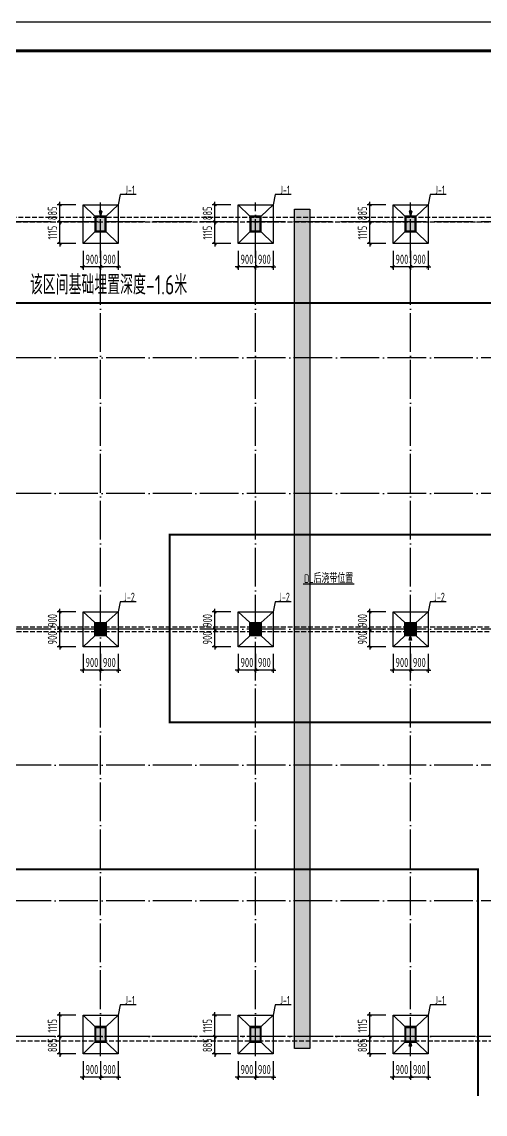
# Model space of a CAD drawing. Extents: x 293620 to 503924, y -252071 to 755100.
# Drawn here: x 406729 to 430646, y 594101 to 650409 of the extents above; entities that cross this region are included whole.
import ezdxf
from ezdxf.enums import TextEntityAlignment as Align

# ---------------------------------------------------------------- set-up
doc = ezdxf.new("R2010")
doc.units = 0
doc.header["$LTSCALE"] = 1000
doc.header["$MEASUREMENT"] = 0
for name, pattern in [('94', [0]), ('DASH', [0.35, 0.25, -0.1]), ('DOTE', [2.42, 2, -0.2, 0.02, -0.2])]:
    doc.linetypes.add(name, pattern=pattern)
doc.layers.get('Defpoints').update_dxf_attribs({"color": 250})
for name, color, linetype in [('1', 7, 'Continuous'), ('3', 3, 'Continuous'), ('3T_WOOD', 21, 'Continuous'), ('AXIS', 171, 'Continuous'), ('COLU', 253, 'Continuous'), ('COLU_DIM', 3, 'Continuous'), ('COLU_HATCH', 251, 'Continuous'), ('dim', 7, 'Continuous'), ('DOTE', 14, 'DOTE'), ('LATRINE', 6, 'Continuous'), ('PUB_TITLE', 171, 'Continuous'), ('S_SURFACE', 6, 'Continuous'), ('TK', 4, 'Continuous'), ('搅拌桩', 136, 'Continuous')]:
    doc.layers.add(name, color=color, linetype=linetype)
doc.styles.add('TSSD_Dimension', font='Tssdeng.shx', dxfattribs={"width": 0.7, "bigfont": 'hztxt.shx'})
doc.styles.add('TSSD_REIN', font='tssdeng.shx', dxfattribs={"width": 0.7, "bigfont": 'tssdchn.shx'})
doc.dimstyles.new('TSSD_150_150', dxfattribs={"dimtxt": 475, "dimasz": 150, "dimexe": 150, "dimexo": 375, "dimgap": 150, "dimtad": 1, "dimdec": 0, "dimzin": 0, "dimdsep": 46, "dimtxsty": 'TSSD_Dimension', "dimblk": 'ARCHTICK', "dimcen": 0, "dimdle": 150, "dimclrt": 7, "dimadec": 0, "dimazin": 0, "dimtfac": 1, "dimtdec": 0, "dimtix": 1, "dimtmove": 2, "dimatfit": 3, "dimfxl": 0, "dimtolj": 1, "dimtzin": 0, "dimarcsym": 0})

# ---------------------------------------------------------------- blocks, each defined once
blk = doc.blocks.new('GeYuanFrame_87303878', base_point=(20.09, 4.53))
at = {"layer": 'TK'}
blk.add_lwpolyline([(20.09, 4.53), (20.09, 598.53), (861.09, 598.53), (861.09, 4.53)], close=True, dxfattribs=at)
at = {"layer": 'TK', "const_width": 1}
blk.add_lwpolyline([(45.09, 588.53), (851.09, 588.53), (851.09, 14.53), (45.09, 14.53)], close=True, dxfattribs=at)
blk = doc.blocks.new('_ArchTick')
at = {"color": 0, "linetype": 'ByBlock', "const_width": 0.4}
blk.add_lwpolyline([(-0.5, -0.5), (0.5, 0.5)], dxfattribs=at)
blk = doc.blocks.new('*D299')
at = {"layer": 'COLU_DIM', "color": 0, "lineweight": -2}
for p, q in [((410796, 638607), (410796, 637632)), ((411696, 638607), (411696, 637632)), ((410796, 637782), (410646, 637782)), ((411696, 637782), (410796, 637782)), ((411696, 637782), (411846, 637782))]:
    blk.add_line(p, q, dxfattribs=at)
at = {"layer": 'Defpoints', "color": 0}
for p in [(410796, 638982), (411696, 638982), (410796, 637782)]:
    blk.add_point(p, dxfattribs=at)
at = {"layer": 'COLU_DIM', "color": 0, "lineweight": -2, "xscale": 150, "yscale": 150, "zscale": 150}
blk.add_blockref('_ArchTick', (410796, 637782), dxfattribs=at)
at = {"layer": 'COLU_DIM', "color": 0, "lineweight": -2, "xscale": 150, "yscale": 150, "zscale": 150, "rotation": 180}
blk.add_blockref('_ArchTick', (411696, 637782), dxfattribs=at)
at = {"layer": 'COLU_DIM', "color": 7, "insert": (411246, 638170), "char_height": 475, "attachment_point": 5, "style": 'TSSD_Dimension'}
blk.add_mtext('\\A1;900', dxfattribs=at)
blk = doc.blocks.new('*D300')
at = {"layer": 'COLU_DIM', "color": 0, "lineweight": -2}
for p, q in [((409896, 638607), (409896, 637632)), ((410796, 638607), (410796, 637632)), ((409896, 637782), (409746, 637782)), ((410796, 637782), (409896, 637782)), ((410796, 637782), (410946, 637782))]:
    blk.add_line(p, q, dxfattribs=at)
at = {"layer": 'Defpoints', "color": 0}
for p in [(409896, 638982), (410796, 638982), (409896, 637782)]:
    blk.add_point(p, dxfattribs=at)
at = {"layer": 'COLU_DIM', "color": 0, "lineweight": -2, "xscale": 150, "yscale": 150, "zscale": 150}
blk.add_blockref('_ArchTick', (409896, 637782), dxfattribs=at)
at = {"layer": 'COLU_DIM', "color": 0, "lineweight": -2, "xscale": 150, "yscale": 150, "zscale": 150, "rotation": 180}
blk.add_blockref('_ArchTick', (410796, 637782), dxfattribs=at)
at = {"layer": 'COLU_DIM', "color": 7, "insert": (410346, 638170), "char_height": 475, "attachment_point": 5, "style": 'TSSD_Dimension'}
blk.add_mtext('\\A1;900', dxfattribs=at)
blk = doc.blocks.new('*D301')
at = {"layer": 'COLU_DIM', "color": 0, "lineweight": -2}
for p, q in [((408696, 640097), (408696, 640247)), ((409521, 640097), (408546, 640097)), ((408696, 638982), (408696, 640097)), ((409521, 638982), (408546, 638982)), ((408696, 638982), (408696, 638832))]:
    blk.add_line(p, q, dxfattribs=at)
at = {"layer": 'Defpoints', "color": 0}
for p in [(408696, 640097), (409896, 640097), (409896, 638982)]:
    blk.add_point(p, dxfattribs=at)
at = {"layer": 'COLU_DIM', "color": 0, "lineweight": -2, "xscale": 150, "yscale": 150, "zscale": 150}
for p, rotation in [((408696, 640097), 270), ((408696, 638982), 90)]:
    blk.add_blockref('_ArchTick', p, dxfattribs=dict(at, rotation=rotation))
at = {"layer": 'COLU_DIM', "color": 7, "insert": (408309, 639540), "char_height": 475, "attachment_point": 5, "rotation": 90, "style": 'TSSD_Dimension'}
blk.add_mtext('\\A1;1115', dxfattribs=at)
blk = doc.blocks.new('*D302')
at = {"layer": 'COLU_DIM', "color": 0, "lineweight": -2}
for p, q in [((409521, 640982), (408546, 640982)), ((408696, 640982), (408696, 641132)), ((408696, 640097), (408696, 640982)), ((409521, 640097), (408546, 640097)), ((408696, 640097), (408696, 639947))]:
    blk.add_line(p, q, dxfattribs=at)
at = {"layer": 'Defpoints', "color": 0}
for p in [(408696, 640982), (409896, 640982), (409896, 640097)]:
    blk.add_point(p, dxfattribs=at)
at = {"layer": 'COLU_DIM', "color": 0, "lineweight": -2, "xscale": 150, "yscale": 150, "zscale": 150}
for p, rotation in [((408696, 640982), 270), ((408696, 640097), 90)]:
    blk.add_blockref('_ArchTick', p, dxfattribs=dict(at, rotation=rotation))
at = {"layer": 'COLU_DIM', "color": 7, "insert": (408309, 640540), "char_height": 475, "attachment_point": 5, "rotation": 90, "style": 'TSSD_Dimension'}
blk.add_mtext('\\A1;885', dxfattribs=at)
blk = doc.blocks.new('*D303')
at = {"layer": 'COLU_DIM', "color": 0, "lineweight": -2}
for p, q in [((410796, 596837), (410796, 595862)), ((411696, 596837), (411696, 595862)), ((410796, 596012), (410646, 596012)), ((411696, 596012), (410796, 596012)), ((411696, 596012), (411846, 596012))]:
    blk.add_line(p, q, dxfattribs=at)
at = {"layer": 'Defpoints', "color": 0}
for p in [(410796, 597212), (411696, 597212), (410796, 596012)]:
    blk.add_point(p, dxfattribs=at)
at = {"layer": 'COLU_DIM', "color": 0, "lineweight": -2, "xscale": 150, "yscale": 150, "zscale": 150}
blk.add_blockref('_ArchTick', (410796, 596012), dxfattribs=at)
at = {"layer": 'COLU_DIM', "color": 0, "lineweight": -2, "xscale": 150, "yscale": 150, "zscale": 150, "rotation": 180}
blk.add_blockref('_ArchTick', (411696, 596012), dxfattribs=at)
at = {"layer": 'COLU_DIM', "color": 7, "insert": (411246, 596400), "char_height": 475, "attachment_point": 5, "style": 'TSSD_Dimension'}
blk.add_mtext('\\A1;900', dxfattribs=at)
blk = doc.blocks.new('*D304')
at = {"layer": 'COLU_DIM', "color": 0, "lineweight": -2}
for p, q in [((409896, 596837), (409896, 595862)), ((410796, 596837), (410796, 595862)), ((409896, 596012), (409746, 596012)), ((410796, 596012), (409896, 596012)), ((410796, 596012), (410946, 596012))]:
    blk.add_line(p, q, dxfattribs=at)
at = {"layer": 'Defpoints', "color": 0}
for p in [(409896, 597212), (410796, 597212), (409896, 596012)]:
    blk.add_point(p, dxfattribs=at)
at = {"layer": 'COLU_DIM', "color": 0, "lineweight": -2, "xscale": 150, "yscale": 150, "zscale": 150}
blk.add_blockref('_ArchTick', (409896, 596012), dxfattribs=at)
at = {"layer": 'COLU_DIM', "color": 0, "lineweight": -2, "xscale": 150, "yscale": 150, "zscale": 150, "rotation": 180}
blk.add_blockref('_ArchTick', (410796, 596012), dxfattribs=at)
at = {"layer": 'COLU_DIM', "color": 7, "insert": (410346, 596400), "char_height": 475, "attachment_point": 5, "style": 'TSSD_Dimension'}
blk.add_mtext('\\A1;900', dxfattribs=at)
blk = doc.blocks.new('*D305')
at = {"layer": 'COLU_DIM', "color": 0, "lineweight": -2}
for p, q in [((409521, 598097), (408546, 598097)), ((408696, 598097), (408696, 598247)), ((408696, 597212), (408696, 598097)), ((409521, 597212), (408546, 597212)), ((408696, 597212), (408696, 597062))]:
    blk.add_line(p, q, dxfattribs=at)
at = {"layer": 'Defpoints', "color": 0}
for p in [(408696, 598097), (409896, 598097), (409896, 597212)]:
    blk.add_point(p, dxfattribs=at)
at = {"layer": 'COLU_DIM', "color": 0, "lineweight": -2, "xscale": 150, "yscale": 150, "zscale": 150}
for p, rotation in [((408696, 598097), 270), ((408696, 597212), 90)]:
    blk.add_blockref('_ArchTick', p, dxfattribs=dict(at, rotation=rotation))
at = {"layer": 'COLU_DIM', "color": 7, "insert": (408309, 597655), "char_height": 475, "attachment_point": 5, "rotation": 90, "style": 'TSSD_Dimension'}
blk.add_mtext('\\A1;885', dxfattribs=at)
blk = doc.blocks.new('*D306')
at = {"layer": 'COLU_DIM', "color": 0, "lineweight": -2}
for p, q in [((409521, 599212), (408546, 599212)), ((408696, 599212), (408696, 599362)), ((408696, 598097), (408696, 599212)), ((409521, 598097), (408546, 598097)), ((408696, 598097), (408696, 597947))]:
    blk.add_line(p, q, dxfattribs=at)
at = {"layer": 'Defpoints', "color": 0}
for p in [(408696, 599212), (409896, 599212), (409896, 598097)]:
    blk.add_point(p, dxfattribs=at)
at = {"layer": 'COLU_DIM', "color": 0, "lineweight": -2, "xscale": 150, "yscale": 150, "zscale": 150}
for p, rotation in [((408696, 599212), 270), ((408696, 598097), 90)]:
    blk.add_blockref('_ArchTick', p, dxfattribs=dict(at, rotation=rotation))
at = {"layer": 'COLU_DIM', "color": 7, "insert": (408309, 598655), "char_height": 475, "attachment_point": 5, "rotation": 90, "style": 'TSSD_Dimension'}
blk.add_mtext('\\A1;1115', dxfattribs=at)
blk = doc.blocks.new('*D307')
at = {"layer": 'COLU_DIM', "color": 0, "lineweight": -2}
for p, q in [((418796, 638607), (418796, 637632)), ((419696, 638607), (419696, 637632)), ((418796, 637782), (418646, 637782)), ((419696, 637782), (418796, 637782)), ((419696, 637782), (419846, 637782))]:
    blk.add_line(p, q, dxfattribs=at)
at = {"layer": 'Defpoints', "color": 0}
for p in [(418796, 638982), (419696, 638982), (418796, 637782)]:
    blk.add_point(p, dxfattribs=at)
at = {"layer": 'COLU_DIM', "color": 0, "lineweight": -2, "xscale": 150, "yscale": 150, "zscale": 150}
blk.add_blockref('_ArchTick', (418796, 637782), dxfattribs=at)
at = {"layer": 'COLU_DIM', "color": 0, "lineweight": -2, "xscale": 150, "yscale": 150, "zscale": 150, "rotation": 180}
blk.add_blockref('_ArchTick', (419696, 637782), dxfattribs=at)
at = {"layer": 'COLU_DIM', "color": 7, "insert": (419246, 638170), "char_height": 475, "attachment_point": 5, "style": 'TSSD_Dimension'}
blk.add_mtext('\\A1;900', dxfattribs=at)
blk = doc.blocks.new('*D308')
at = {"layer": 'COLU_DIM', "color": 0, "lineweight": -2}
for p, q in [((417896, 638607), (417896, 637632)), ((418796, 638607), (418796, 637632)), ((417896, 637782), (417746, 637782)), ((418796, 637782), (417896, 637782)), ((418796, 637782), (418946, 637782))]:
    blk.add_line(p, q, dxfattribs=at)
at = {"layer": 'Defpoints', "color": 0}
for p in [(417896, 638982), (418796, 638982), (417896, 637782)]:
    blk.add_point(p, dxfattribs=at)
at = {"layer": 'COLU_DIM', "color": 0, "lineweight": -2, "xscale": 150, "yscale": 150, "zscale": 150}
blk.add_blockref('_ArchTick', (417896, 637782), dxfattribs=at)
at = {"layer": 'COLU_DIM', "color": 0, "lineweight": -2, "xscale": 150, "yscale": 150, "zscale": 150, "rotation": 180}
blk.add_blockref('_ArchTick', (418796, 637782), dxfattribs=at)
at = {"layer": 'COLU_DIM', "color": 7, "insert": (418346, 638170), "char_height": 475, "attachment_point": 5, "style": 'TSSD_Dimension'}
blk.add_mtext('\\A1;900', dxfattribs=at)
blk = doc.blocks.new('*D309')
at = {"layer": 'COLU_DIM', "color": 0, "lineweight": -2}
for p, q in [((416696, 640097), (416696, 640247)), ((417521, 640097), (416546, 640097)), ((416696, 638982), (416696, 640097)), ((417521, 638982), (416546, 638982)), ((416696, 638982), (416696, 638832))]:
    blk.add_line(p, q, dxfattribs=at)
at = {"layer": 'Defpoints', "color": 0}
for p in [(416696, 640097), (417896, 640097), (417896, 638982)]:
    blk.add_point(p, dxfattribs=at)
at = {"layer": 'COLU_DIM', "color": 0, "lineweight": -2, "xscale": 150, "yscale": 150, "zscale": 150}
for p, rotation in [((416696, 640097), 270), ((416696, 638982), 90)]:
    blk.add_blockref('_ArchTick', p, dxfattribs=dict(at, rotation=rotation))
at = {"layer": 'COLU_DIM', "color": 7, "insert": (416309, 639540), "char_height": 475, "attachment_point": 5, "rotation": 90, "style": 'TSSD_Dimension'}
blk.add_mtext('\\A1;1115', dxfattribs=at)
blk = doc.blocks.new('*D310')
at = {"layer": 'COLU_DIM', "color": 0, "lineweight": -2}
for p, q in [((417521, 640982), (416546, 640982)), ((416696, 640982), (416696, 641132)), ((416696, 640097), (416696, 640982)), ((417521, 640097), (416546, 640097)), ((416696, 640097), (416696, 639947))]:
    blk.add_line(p, q, dxfattribs=at)
at = {"layer": 'Defpoints', "color": 0}
for p in [(416696, 640982), (417896, 640982), (417896, 640097)]:
    blk.add_point(p, dxfattribs=at)
at = {"layer": 'COLU_DIM', "color": 0, "lineweight": -2, "xscale": 150, "yscale": 150, "zscale": 150}
for p, rotation in [((416696, 640982), 270), ((416696, 640097), 90)]:
    blk.add_blockref('_ArchTick', p, dxfattribs=dict(at, rotation=rotation))
at = {"layer": 'COLU_DIM', "color": 7, "insert": (416309, 640540), "char_height": 475, "attachment_point": 5, "rotation": 90, "style": 'TSSD_Dimension'}
blk.add_mtext('\\A1;885', dxfattribs=at)
blk = doc.blocks.new('*D311')
at = {"layer": 'COLU_DIM', "color": 0, "lineweight": -2}
for p, q in [((418796, 596837), (418796, 595862)), ((419696, 596837), (419696, 595862)), ((418796, 596012), (418646, 596012)), ((419696, 596012), (418796, 596012)), ((419696, 596012), (419846, 596012))]:
    blk.add_line(p, q, dxfattribs=at)
at = {"layer": 'Defpoints', "color": 0}
for p in [(418796, 597212), (419696, 597212), (418796, 596012)]:
    blk.add_point(p, dxfattribs=at)
at = {"layer": 'COLU_DIM', "color": 0, "lineweight": -2, "xscale": 150, "yscale": 150, "zscale": 150}
blk.add_blockref('_ArchTick', (418796, 596012), dxfattribs=at)
at = {"layer": 'COLU_DIM', "color": 0, "lineweight": -2, "xscale": 150, "yscale": 150, "zscale": 150, "rotation": 180}
blk.add_blockref('_ArchTick', (419696, 596012), dxfattribs=at)
at = {"layer": 'COLU_DIM', "color": 7, "insert": (419246, 596400), "char_height": 475, "attachment_point": 5, "style": 'TSSD_Dimension'}
blk.add_mtext('\\A1;900', dxfattribs=at)
blk = doc.blocks.new('*D312')
at = {"layer": 'COLU_DIM', "color": 0, "lineweight": -2}
for p, q in [((417896, 596837), (417896, 595862)), ((418796, 596837), (418796, 595862)), ((417896, 596012), (417746, 596012)), ((418796, 596012), (417896, 596012)), ((418796, 596012), (418946, 596012))]:
    blk.add_line(p, q, dxfattribs=at)
at = {"layer": 'Defpoints', "color": 0}
for p in [(417896, 597212), (418796, 597212), (417896, 596012)]:
    blk.add_point(p, dxfattribs=at)
at = {"layer": 'COLU_DIM', "color": 0, "lineweight": -2, "xscale": 150, "yscale": 150, "zscale": 150}
blk.add_blockref('_ArchTick', (417896, 596012), dxfattribs=at)
at = {"layer": 'COLU_DIM', "color": 0, "lineweight": -2, "xscale": 150, "yscale": 150, "zscale": 150, "rotation": 180}
blk.add_blockref('_ArchTick', (418796, 596012), dxfattribs=at)
at = {"layer": 'COLU_DIM', "color": 7, "insert": (418346, 596400), "char_height": 475, "attachment_point": 5, "style": 'TSSD_Dimension'}
blk.add_mtext('\\A1;900', dxfattribs=at)
blk = doc.blocks.new('*D313')
at = {"layer": 'COLU_DIM', "color": 0, "lineweight": -2}
for p, q in [((417521, 598097), (416546, 598097)), ((416696, 598097), (416696, 598247)), ((416696, 597212), (416696, 598097)), ((417521, 597212), (416546, 597212)), ((416696, 597212), (416696, 597062))]:
    blk.add_line(p, q, dxfattribs=at)
at = {"layer": 'Defpoints', "color": 0}
for p in [(416696, 598097), (417896, 598097), (417896, 597212)]:
    blk.add_point(p, dxfattribs=at)
at = {"layer": 'COLU_DIM', "color": 0, "lineweight": -2, "xscale": 150, "yscale": 150, "zscale": 150}
for p, rotation in [((416696, 598097), 270), ((416696, 597212), 90)]:
    blk.add_blockref('_ArchTick', p, dxfattribs=dict(at, rotation=rotation))
at = {"layer": 'COLU_DIM', "color": 7, "insert": (416309, 597655), "char_height": 475, "attachment_point": 5, "rotation": 90, "style": 'TSSD_Dimension'}
blk.add_mtext('\\A1;885', dxfattribs=at)
blk = doc.blocks.new('*D314')
at = {"layer": 'COLU_DIM', "color": 0, "lineweight": -2}
for p, q in [((417521, 599212), (416546, 599212)), ((416696, 599212), (416696, 599362)), ((416696, 598097), (416696, 599212)), ((417521, 598097), (416546, 598097)), ((416696, 598097), (416696, 597947))]:
    blk.add_line(p, q, dxfattribs=at)
at = {"layer": 'Defpoints', "color": 0}
for p in [(416696, 599212), (417896, 599212), (417896, 598097)]:
    blk.add_point(p, dxfattribs=at)
at = {"layer": 'COLU_DIM', "color": 0, "lineweight": -2, "xscale": 150, "yscale": 150, "zscale": 150}
for p, rotation in [((416696, 599212), 270), ((416696, 598097), 90)]:
    blk.add_blockref('_ArchTick', p, dxfattribs=dict(at, rotation=rotation))
at = {"layer": 'COLU_DIM', "color": 7, "insert": (416309, 598655), "char_height": 475, "attachment_point": 5, "rotation": 90, "style": 'TSSD_Dimension'}
blk.add_mtext('\\A1;1115', dxfattribs=at)
blk = doc.blocks.new('*D315')
at = {"layer": 'COLU_DIM', "color": 0, "lineweight": -2}
for p, q in [((426796, 638607), (426796, 637632)), ((427696, 638607), (427696, 637632)), ((426796, 637782), (426646, 637782)), ((427696, 637782), (426796, 637782)), ((427696, 637782), (427846, 637782))]:
    blk.add_line(p, q, dxfattribs=at)
at = {"layer": 'Defpoints', "color": 0}
for p in [(426796, 638982), (427696, 638982), (426796, 637782)]:
    blk.add_point(p, dxfattribs=at)
at = {"layer": 'COLU_DIM', "color": 0, "lineweight": -2, "xscale": 150, "yscale": 150, "zscale": 150}
blk.add_blockref('_ArchTick', (426796, 637782), dxfattribs=at)
at = {"layer": 'COLU_DIM', "color": 0, "lineweight": -2, "xscale": 150, "yscale": 150, "zscale": 150, "rotation": 180}
blk.add_blockref('_ArchTick', (427696, 637782), dxfattribs=at)
at = {"layer": 'COLU_DIM', "color": 7, "insert": (427246, 638170), "char_height": 475, "attachment_point": 5, "style": 'TSSD_Dimension'}
blk.add_mtext('\\A1;900', dxfattribs=at)
blk = doc.blocks.new('*D316')
at = {"layer": 'COLU_DIM', "color": 0, "lineweight": -2}
for p, q in [((425896, 638607), (425896, 637632)), ((426796, 638607), (426796, 637632)), ((425896, 637782), (425746, 637782)), ((426796, 637782), (425896, 637782)), ((426796, 637782), (426946, 637782))]:
    blk.add_line(p, q, dxfattribs=at)
at = {"layer": 'Defpoints', "color": 0}
for p in [(425896, 638982), (426796, 638982), (425896, 637782)]:
    blk.add_point(p, dxfattribs=at)
at = {"layer": 'COLU_DIM', "color": 0, "lineweight": -2, "xscale": 150, "yscale": 150, "zscale": 150}
blk.add_blockref('_ArchTick', (425896, 637782), dxfattribs=at)
at = {"layer": 'COLU_DIM', "color": 0, "lineweight": -2, "xscale": 150, "yscale": 150, "zscale": 150, "rotation": 180}
blk.add_blockref('_ArchTick', (426796, 637782), dxfattribs=at)
at = {"layer": 'COLU_DIM', "color": 7, "insert": (426346, 638170), "char_height": 475, "attachment_point": 5, "style": 'TSSD_Dimension'}
blk.add_mtext('\\A1;900', dxfattribs=at)
blk = doc.blocks.new('*D317')
at = {"layer": 'COLU_DIM', "color": 0, "lineweight": -2}
for p, q in [((424696, 640097), (424696, 640247)), ((425521, 640097), (424546, 640097)), ((424696, 638982), (424696, 640097)), ((425521, 638982), (424546, 638982)), ((424696, 638982), (424696, 638832))]:
    blk.add_line(p, q, dxfattribs=at)
at = {"layer": 'Defpoints', "color": 0}
for p in [(424696, 640097), (425896, 640097), (425896, 638982)]:
    blk.add_point(p, dxfattribs=at)
at = {"layer": 'COLU_DIM', "color": 0, "lineweight": -2, "xscale": 150, "yscale": 150, "zscale": 150}
for p, rotation in [((424696, 640097), 270), ((424696, 638982), 90)]:
    blk.add_blockref('_ArchTick', p, dxfattribs=dict(at, rotation=rotation))
at = {"layer": 'COLU_DIM', "color": 7, "insert": (424309, 639540), "char_height": 475, "attachment_point": 5, "rotation": 90, "style": 'TSSD_Dimension'}
blk.add_mtext('\\A1;1115', dxfattribs=at)
blk = doc.blocks.new('*D318')
at = {"layer": 'COLU_DIM', "color": 0, "lineweight": -2}
for p, q in [((425521, 640982), (424546, 640982)), ((424696, 640982), (424696, 641132)), ((424696, 640097), (424696, 640982)), ((425521, 640097), (424546, 640097)), ((424696, 640097), (424696, 639947))]:
    blk.add_line(p, q, dxfattribs=at)
at = {"layer": 'Defpoints', "color": 0}
for p in [(424696, 640982), (425896, 640982), (425896, 640097)]:
    blk.add_point(p, dxfattribs=at)
at = {"layer": 'COLU_DIM', "color": 0, "lineweight": -2, "xscale": 150, "yscale": 150, "zscale": 150}
for p, rotation in [((424696, 640982), 270), ((424696, 640097), 90)]:
    blk.add_blockref('_ArchTick', p, dxfattribs=dict(at, rotation=rotation))
at = {"layer": 'COLU_DIM', "color": 7, "insert": (424309, 640540), "char_height": 475, "attachment_point": 5, "rotation": 90, "style": 'TSSD_Dimension'}
blk.add_mtext('\\A1;885', dxfattribs=at)
blk = doc.blocks.new('*D319')
at = {"layer": 'COLU_DIM', "color": 0, "lineweight": -2}
for p, q in [((426796, 596837), (426796, 595862)), ((427696, 596837), (427696, 595862)), ((426796, 596012), (426646, 596012)), ((427696, 596012), (426796, 596012)), ((427696, 596012), (427846, 596012))]:
    blk.add_line(p, q, dxfattribs=at)
at = {"layer": 'Defpoints', "color": 0}
for p in [(426796, 597212), (427696, 597212), (426796, 596012)]:
    blk.add_point(p, dxfattribs=at)
at = {"layer": 'COLU_DIM', "color": 0, "lineweight": -2, "xscale": 150, "yscale": 150, "zscale": 150}
blk.add_blockref('_ArchTick', (426796, 596012), dxfattribs=at)
at = {"layer": 'COLU_DIM', "color": 0, "lineweight": -2, "xscale": 150, "yscale": 150, "zscale": 150, "rotation": 180}
blk.add_blockref('_ArchTick', (427696, 596012), dxfattribs=at)
at = {"layer": 'COLU_DIM', "color": 7, "insert": (427246, 596400), "char_height": 475, "attachment_point": 5, "style": 'TSSD_Dimension'}
blk.add_mtext('\\A1;900', dxfattribs=at)
blk = doc.blocks.new('*D320')
at = {"layer": 'COLU_DIM', "color": 0, "lineweight": -2}
for p, q in [((425896, 596837), (425896, 595862)), ((426796, 596837), (426796, 595862)), ((425896, 596012), (425746, 596012)), ((426796, 596012), (425896, 596012)), ((426796, 596012), (426946, 596012))]:
    blk.add_line(p, q, dxfattribs=at)
at = {"layer": 'Defpoints', "color": 0}
for p in [(425896, 597212), (426796, 597212), (425896, 596012)]:
    blk.add_point(p, dxfattribs=at)
at = {"layer": 'COLU_DIM', "color": 0, "lineweight": -2, "xscale": 150, "yscale": 150, "zscale": 150}
blk.add_blockref('_ArchTick', (425896, 596012), dxfattribs=at)
at = {"layer": 'COLU_DIM', "color": 0, "lineweight": -2, "xscale": 150, "yscale": 150, "zscale": 150, "rotation": 180}
blk.add_blockref('_ArchTick', (426796, 596012), dxfattribs=at)
at = {"layer": 'COLU_DIM', "color": 7, "insert": (426346, 596400), "char_height": 475, "attachment_point": 5, "style": 'TSSD_Dimension'}
blk.add_mtext('\\A1;900', dxfattribs=at)
blk = doc.blocks.new('*D321')
at = {"layer": 'COLU_DIM', "color": 0, "lineweight": -2}
for p, q in [((425521, 598097), (424546, 598097)), ((424696, 598097), (424696, 598247)), ((424696, 597212), (424696, 598097)), ((425521, 597212), (424546, 597212)), ((424696, 597212), (424696, 597062))]:
    blk.add_line(p, q, dxfattribs=at)
at = {"layer": 'Defpoints', "color": 0}
for p in [(424696, 598097), (425896, 598097), (425896, 597212)]:
    blk.add_point(p, dxfattribs=at)
at = {"layer": 'COLU_DIM', "color": 0, "lineweight": -2, "xscale": 150, "yscale": 150, "zscale": 150}
for p, rotation in [((424696, 598097), 270), ((424696, 597212), 90)]:
    blk.add_blockref('_ArchTick', p, dxfattribs=dict(at, rotation=rotation))
at = {"layer": 'COLU_DIM', "color": 7, "insert": (424309, 597655), "char_height": 475, "attachment_point": 5, "rotation": 90, "style": 'TSSD_Dimension'}
blk.add_mtext('\\A1;885', dxfattribs=at)
blk = doc.blocks.new('*D322')
at = {"layer": 'COLU_DIM', "color": 0, "lineweight": -2}
for p, q in [((425521, 599212), (424546, 599212)), ((424696, 599212), (424696, 599362)), ((424696, 598097), (424696, 599212)), ((425521, 598097), (424546, 598097)), ((424696, 598097), (424696, 597947))]:
    blk.add_line(p, q, dxfattribs=at)
at = {"layer": 'Defpoints', "color": 0}
for p in [(424696, 599212), (425896, 599212), (425896, 598097)]:
    blk.add_point(p, dxfattribs=at)
at = {"layer": 'COLU_DIM', "color": 0, "lineweight": -2, "xscale": 150, "yscale": 150, "zscale": 150}
for p, rotation in [((424696, 599212), 270), ((424696, 598097), 90)]:
    blk.add_blockref('_ArchTick', p, dxfattribs=dict(at, rotation=rotation))
at = {"layer": 'COLU_DIM', "color": 7, "insert": (424309, 598655), "char_height": 475, "attachment_point": 5, "rotation": 90, "style": 'TSSD_Dimension'}
blk.add_mtext('\\A1;1115', dxfattribs=at)
blk = doc.blocks.new('*D359')
at = {"layer": 'COLU_DIM', "color": 0, "lineweight": -2}
for p, q in [((410796, 617822), (410796, 616847)), ((411696, 617822), (411696, 616847)), ((410796, 616997), (410646, 616997)), ((411696, 616997), (410796, 616997)), ((411696, 616997), (411846, 616997))]:
    blk.add_line(p, q, dxfattribs=at)
at = {"layer": 'Defpoints', "color": 0}
for p in [(410796, 618197), (411696, 618197), (410796, 616997)]:
    blk.add_point(p, dxfattribs=at)
at = {"layer": 'COLU_DIM', "color": 0, "lineweight": -2, "xscale": 150, "yscale": 150, "zscale": 150}
blk.add_blockref('_ArchTick', (410796, 616997), dxfattribs=at)
at = {"layer": 'COLU_DIM', "color": 0, "lineweight": -2, "xscale": 150, "yscale": 150, "zscale": 150, "rotation": 180}
blk.add_blockref('_ArchTick', (411696, 616997), dxfattribs=at)
at = {"layer": 'COLU_DIM', "color": 7, "insert": (411246, 617385), "char_height": 475, "attachment_point": 5, "style": 'TSSD_Dimension'}
blk.add_mtext('\\A1;900', dxfattribs=at)
blk = doc.blocks.new('*D360')
at = {"layer": 'COLU_DIM', "color": 0, "lineweight": -2}
for p, q in [((409896, 617822), (409896, 616847)), ((410796, 617822), (410796, 616847)), ((409896, 616997), (409746, 616997)), ((410796, 616997), (409896, 616997)), ((410796, 616997), (410946, 616997))]:
    blk.add_line(p, q, dxfattribs=at)
at = {"layer": 'Defpoints', "color": 0}
for p in [(409896, 618197), (410796, 618197), (409896, 616997)]:
    blk.add_point(p, dxfattribs=at)
at = {"layer": 'COLU_DIM', "color": 0, "lineweight": -2, "xscale": 150, "yscale": 150, "zscale": 150}
blk.add_blockref('_ArchTick', (409896, 616997), dxfattribs=at)
at = {"layer": 'COLU_DIM', "color": 0, "lineweight": -2, "xscale": 150, "yscale": 150, "zscale": 150, "rotation": 180}
blk.add_blockref('_ArchTick', (410796, 616997), dxfattribs=at)
at = {"layer": 'COLU_DIM', "color": 7, "insert": (410346, 617385), "char_height": 475, "attachment_point": 5, "style": 'TSSD_Dimension'}
blk.add_mtext('\\A1;900', dxfattribs=at)
blk = doc.blocks.new('*D361')
at = {"layer": 'COLU_DIM', "color": 0, "lineweight": -2}
for p, q in [((409521, 619097), (408546, 619097)), ((408696, 619097), (408696, 619247)), ((408696, 618197), (408696, 619097)), ((409521, 618197), (408546, 618197)), ((408696, 618197), (408696, 618047))]:
    blk.add_line(p, q, dxfattribs=at)
at = {"layer": 'Defpoints', "color": 0}
for p in [(408696, 619097), (409896, 619097), (409896, 618197)]:
    blk.add_point(p, dxfattribs=at)
at = {"layer": 'COLU_DIM', "color": 0, "lineweight": -2, "xscale": 150, "yscale": 150, "zscale": 150}
for p, rotation in [((408696, 619097), 270), ((408696, 618197), 90)]:
    blk.add_blockref('_ArchTick', p, dxfattribs=dict(at, rotation=rotation))
at = {"layer": 'COLU_DIM', "color": 7, "insert": (408309, 618647), "char_height": 475, "attachment_point": 5, "rotation": 90, "style": 'TSSD_Dimension'}
blk.add_mtext('\\A1;900', dxfattribs=at)
blk = doc.blocks.new('*D362')
at = {"layer": 'COLU_DIM', "color": 0, "lineweight": -2}
for p, q in [((409521, 619997), (408546, 619997)), ((408696, 619997), (408696, 620147)), ((408696, 619097), (408696, 619997)), ((409521, 619097), (408546, 619097)), ((408696, 619097), (408696, 618947))]:
    blk.add_line(p, q, dxfattribs=at)
at = {"layer": 'Defpoints', "color": 0}
for p in [(408696, 619997), (409896, 619997), (409896, 619097)]:
    blk.add_point(p, dxfattribs=at)
at = {"layer": 'COLU_DIM', "color": 0, "lineweight": -2, "xscale": 150, "yscale": 150, "zscale": 150}
for p, rotation in [((408696, 619997), 270), ((408696, 619097), 90)]:
    blk.add_blockref('_ArchTick', p, dxfattribs=dict(at, rotation=rotation))
at = {"layer": 'COLU_DIM', "color": 7, "insert": (408309, 619547), "char_height": 475, "attachment_point": 5, "rotation": 90, "style": 'TSSD_Dimension'}
blk.add_mtext('\\A1;900', dxfattribs=at)
blk = doc.blocks.new('*D363')
at = {"layer": 'COLU_DIM', "color": 0, "lineweight": -2}
for p, q in [((418796, 617822), (418796, 616847)), ((419696, 617822), (419696, 616847)), ((418796, 616997), (418646, 616997)), ((419696, 616997), (418796, 616997)), ((419696, 616997), (419846, 616997))]:
    blk.add_line(p, q, dxfattribs=at)
at = {"layer": 'Defpoints', "color": 0}
for p in [(418796, 618197), (419696, 618197), (418796, 616997)]:
    blk.add_point(p, dxfattribs=at)
at = {"layer": 'COLU_DIM', "color": 0, "lineweight": -2, "xscale": 150, "yscale": 150, "zscale": 150}
blk.add_blockref('_ArchTick', (418796, 616997), dxfattribs=at)
at = {"layer": 'COLU_DIM', "color": 0, "lineweight": -2, "xscale": 150, "yscale": 150, "zscale": 150, "rotation": 180}
blk.add_blockref('_ArchTick', (419696, 616997), dxfattribs=at)
at = {"layer": 'COLU_DIM', "color": 7, "insert": (419246, 617385), "char_height": 475, "attachment_point": 5, "style": 'TSSD_Dimension'}
blk.add_mtext('\\A1;900', dxfattribs=at)
blk = doc.blocks.new('*D364')
at = {"layer": 'COLU_DIM', "color": 0, "lineweight": -2}
for p, q in [((417896, 617822), (417896, 616847)), ((418796, 617822), (418796, 616847)), ((417896, 616997), (417746, 616997)), ((418796, 616997), (417896, 616997)), ((418796, 616997), (418946, 616997))]:
    blk.add_line(p, q, dxfattribs=at)
at = {"layer": 'Defpoints', "color": 0}
for p in [(417896, 618197), (418796, 618197), (417896, 616997)]:
    blk.add_point(p, dxfattribs=at)
at = {"layer": 'COLU_DIM', "color": 0, "lineweight": -2, "xscale": 150, "yscale": 150, "zscale": 150}
blk.add_blockref('_ArchTick', (417896, 616997), dxfattribs=at)
at = {"layer": 'COLU_DIM', "color": 0, "lineweight": -2, "xscale": 150, "yscale": 150, "zscale": 150, "rotation": 180}
blk.add_blockref('_ArchTick', (418796, 616997), dxfattribs=at)
at = {"layer": 'COLU_DIM', "color": 7, "insert": (418346, 617385), "char_height": 475, "attachment_point": 5, "style": 'TSSD_Dimension'}
blk.add_mtext('\\A1;900', dxfattribs=at)
blk = doc.blocks.new('*D365')
at = {"layer": 'COLU_DIM', "color": 0, "lineweight": -2}
for p, q in [((417521, 619097), (416546, 619097)), ((416696, 619097), (416696, 619247)), ((416696, 618197), (416696, 619097)), ((417521, 618197), (416546, 618197)), ((416696, 618197), (416696, 618047))]:
    blk.add_line(p, q, dxfattribs=at)
at = {"layer": 'Defpoints', "color": 0}
for p in [(416696, 619097), (417896, 619097), (417896, 618197)]:
    blk.add_point(p, dxfattribs=at)
at = {"layer": 'COLU_DIM', "color": 0, "lineweight": -2, "xscale": 150, "yscale": 150, "zscale": 150}
for p, rotation in [((416696, 619097), 270), ((416696, 618197), 90)]:
    blk.add_blockref('_ArchTick', p, dxfattribs=dict(at, rotation=rotation))
at = {"layer": 'COLU_DIM', "color": 7, "insert": (416309, 618647), "char_height": 475, "attachment_point": 5, "rotation": 90, "style": 'TSSD_Dimension'}
blk.add_mtext('\\A1;900', dxfattribs=at)
blk = doc.blocks.new('*D366')
at = {"layer": 'COLU_DIM', "color": 0, "lineweight": -2}
for p, q in [((417521, 619997), (416546, 619997)), ((416696, 619997), (416696, 620147)), ((416696, 619097), (416696, 619997)), ((417521, 619097), (416546, 619097)), ((416696, 619097), (416696, 618947))]:
    blk.add_line(p, q, dxfattribs=at)
at = {"layer": 'Defpoints', "color": 0}
for p in [(416696, 619997), (417896, 619997), (417896, 619097)]:
    blk.add_point(p, dxfattribs=at)
at = {"layer": 'COLU_DIM', "color": 0, "lineweight": -2, "xscale": 150, "yscale": 150, "zscale": 150}
for p, rotation in [((416696, 619997), 270), ((416696, 619097), 90)]:
    blk.add_blockref('_ArchTick', p, dxfattribs=dict(at, rotation=rotation))
at = {"layer": 'COLU_DIM', "color": 7, "insert": (416309, 619547), "char_height": 475, "attachment_point": 5, "rotation": 90, "style": 'TSSD_Dimension'}
blk.add_mtext('\\A1;900', dxfattribs=at)
blk = doc.blocks.new('*D367')
at = {"layer": 'COLU_DIM', "color": 0, "lineweight": -2}
for p, q in [((426796, 617822), (426796, 616847)), ((427696, 617822), (427696, 616847)), ((426796, 616997), (426646, 616997)), ((427696, 616997), (426796, 616997)), ((427696, 616997), (427846, 616997))]:
    blk.add_line(p, q, dxfattribs=at)
at = {"layer": 'Defpoints', "color": 0}
for p in [(426796, 618197), (427696, 618197), (426796, 616997)]:
    blk.add_point(p, dxfattribs=at)
at = {"layer": 'COLU_DIM', "color": 0, "lineweight": -2, "xscale": 150, "yscale": 150, "zscale": 150}
blk.add_blockref('_ArchTick', (426796, 616997), dxfattribs=at)
at = {"layer": 'COLU_DIM', "color": 0, "lineweight": -2, "xscale": 150, "yscale": 150, "zscale": 150, "rotation": 180}
blk.add_blockref('_ArchTick', (427696, 616997), dxfattribs=at)
at = {"layer": 'COLU_DIM', "color": 7, "insert": (427246, 617385), "char_height": 475, "attachment_point": 5, "style": 'TSSD_Dimension'}
blk.add_mtext('\\A1;900', dxfattribs=at)
blk = doc.blocks.new('*D368')
at = {"layer": 'COLU_DIM', "color": 0, "lineweight": -2}
for p, q in [((425896, 617822), (425896, 616847)), ((426796, 617822), (426796, 616847)), ((425896, 616997), (425746, 616997)), ((426796, 616997), (425896, 616997)), ((426796, 616997), (426946, 616997))]:
    blk.add_line(p, q, dxfattribs=at)
at = {"layer": 'Defpoints', "color": 0}
for p in [(425896, 618197), (426796, 618197), (425896, 616997)]:
    blk.add_point(p, dxfattribs=at)
at = {"layer": 'COLU_DIM', "color": 0, "lineweight": -2, "xscale": 150, "yscale": 150, "zscale": 150}
blk.add_blockref('_ArchTick', (425896, 616997), dxfattribs=at)
at = {"layer": 'COLU_DIM', "color": 0, "lineweight": -2, "xscale": 150, "yscale": 150, "zscale": 150, "rotation": 180}
blk.add_blockref('_ArchTick', (426796, 616997), dxfattribs=at)
at = {"layer": 'COLU_DIM', "color": 7, "insert": (426346, 617385), "char_height": 475, "attachment_point": 5, "style": 'TSSD_Dimension'}
blk.add_mtext('\\A1;900', dxfattribs=at)
blk = doc.blocks.new('*D369')
at = {"layer": 'COLU_DIM', "color": 0, "lineweight": -2}
for p, q in [((425521, 619097), (424546, 619097)), ((424696, 619097), (424696, 619247)), ((424696, 618197), (424696, 619097)), ((425521, 618197), (424546, 618197)), ((424696, 618197), (424696, 618047))]:
    blk.add_line(p, q, dxfattribs=at)
at = {"layer": 'Defpoints', "color": 0}
for p in [(424696, 619097), (425896, 619097), (425896, 618197)]:
    blk.add_point(p, dxfattribs=at)
at = {"layer": 'COLU_DIM', "color": 0, "lineweight": -2, "xscale": 150, "yscale": 150, "zscale": 150}
for p, rotation in [((424696, 619097), 270), ((424696, 618197), 90)]:
    blk.add_blockref('_ArchTick', p, dxfattribs=dict(at, rotation=rotation))
at = {"layer": 'COLU_DIM', "color": 7, "insert": (424309, 618647), "char_height": 475, "attachment_point": 5, "rotation": 90, "style": 'TSSD_Dimension'}
blk.add_mtext('\\A1;900', dxfattribs=at)
blk = doc.blocks.new('*D370')
at = {"layer": 'COLU_DIM', "color": 0, "lineweight": -2}
for p, q in [((425521, 619997), (424546, 619997)), ((424696, 619997), (424696, 620147)), ((424696, 619097), (424696, 619997)), ((425521, 619097), (424546, 619097)), ((424696, 619097), (424696, 618947))]:
    blk.add_line(p, q, dxfattribs=at)
at = {"layer": 'Defpoints', "color": 0}
for p in [(424696, 619997), (425896, 619997), (425896, 619097)]:
    blk.add_point(p, dxfattribs=at)
at = {"layer": 'COLU_DIM', "color": 0, "lineweight": -2, "xscale": 150, "yscale": 150, "zscale": 150}
for p, rotation in [((424696, 619997), 270), ((424696, 619097), 90)]:
    blk.add_blockref('_ArchTick', p, dxfattribs=dict(at, rotation=rotation))
at = {"layer": 'COLU_DIM', "color": 7, "insert": (424309, 619547), "char_height": 475, "attachment_point": 5, "rotation": 90, "style": 'TSSD_Dimension'}
blk.add_mtext('\\A1;900', dxfattribs=at)
blk = doc.blocks.new('A$C177878A3')
at = {"layer": '1', "linetype": '94'}
blk.add_hatch(color=6, dxfattribs=at).paths.add_polyline_path([(112, 433), (0, 0), (224, 0)])
at = {"layer": '1', "color": 6, "linetype": '94'}
for p, q in [((0, 0), (112, 433)), ((224, 0), (112, 433)), ((0, 0), (224, 0))]:
    blk.add_line(p, q, dxfattribs=at)
blk = doc.blocks.new('A$C32175502')
at = {"layer": '1', "linetype": '94'}
blk.add_blockref('A$C177878A3', (0, 0), dxfattribs=at)
blk = doc.blocks.new('A$C3C5B3CE3')
at = {"layer": '1', "linetype": '94', "rotation": 180}
blk.add_blockref('A$C32175502', (224, 433), dxfattribs=at)
blk = doc.blocks.new('A$C43EB326B')
at = {"layer": '搅拌桩'}
blk.add_blockref('A$C3C5B3CE3', (0, 0), dxfattribs=at)
blk = doc.blocks.new('A$C2BB7790D')
at = {"layer": 'dim'}
blk.add_blockref('A$C43EB326B', (0, 0), dxfattribs=at)

msp = doc.modelspace()

# ---------------------------------------------------------------- hatches: boundary and pattern name
at = {"layer": 'COLU_HATCH'}
for points in [[(410556, 640337.4), (410556, 639627.4), (411036, 639627.4), (411036, 640337.4)], [(418556, 640337.4), (418556, 639627.4), (419036, 639627.4), (419036, 640337.4)], [(426556, 640337.4), (426556, 639627.4), (427036, 639627.4), (427036, 640337.4)], [(410556, 618802.4), (410556, 619392.4), (411036, 619392.4), (411036, 618802.4)], [(418556, 618802.4), (418556, 619392.4), (419036, 619392.4), (419036, 618802.4)], [(426556, 618802.4), (426556, 619392.4), (427036, 619392.4), (427036, 618802.4)], [(410556, 597857.4), (410556, 598567.4), (411036, 598567.4), (411036, 597857.4)], [(418556, 597857.4), (418556, 598567.4), (419036, 598567.4), (419036, 597857.4)], [(426556, 597857.4), (426556, 598567.4), (427036, 598567.4), (427036, 597857.4)]]:
    msp.add_hatch(color=256, dxfattribs=at).paths.add_polyline_path(points)
at = {"layer": 'PUB_TITLE'}
h = msp.add_hatch(dxfattribs=at)
h.set_pattern_fill('混凝土', color=256, scale=150, style=0)
h.set_pattern_definition([(50, (-1736844.8, 367887.8), (1075.89027, -94.1282), [112.5, -1237.5]), (355, (-1736844.8, 367887.8), (-208.127, 1128.2882), [90, -990]), (100.4514, (-1736755.2, 367880), (867.76407, 1034.1593), [95.6103, -1051.71317]), (46.1842, (-1736844.8, 368187.8), (1600.8616, -248.2785), [168.75, -1856.25]), (96.6356, (-1736711.4, 368167.1), (1401.9941, 1461.1768), [143.4154, -1577.5695]), (351.1842, (-1736844.8, 368187.8), (1401.9929, 1461.1779), [135, -1485]), (21, (-1736694.8, 368112.8), (895.36058, -603.92834), [112.5, -1237.5]), (326, (-1736694.8, 368112.8), (364.973, 1087.72507), [90, -990]), (71.4514, (-1736620.2, 368062.5), (1260.33394, 483.79575), [95.6103, -1051.71317]), (37.5, (-1736844.84, 367887.8), (18.23978, 499.34078), [0, -978, 0, -1005, 0, -993.75]), (7.5, (-1736844.84, 367887.8), (394.6043, 591.61757), [0, -573, 0, -955.5, 0, -378.75]), (327.5, (-1737179.34, 367887.8), (800.733654, -33.83231), [0, -375, 0, -1170, 0, -1552.5]), (317.5, (-1737329.34, 367887.8), (874.77925, 150.15747), [0, -487.5, 0, -777, 0, -1102.5])])
h.paths.add_polyline_path([(421596, 597477.5), (420796, 597477.5), (420796, 640750.6), (421596, 640750.6)])

# ---------------------------------------------------------------- linework, layer by layer
at = {"layer": '3T_WOOD'}
for p, q in [((410506, 640387.4), (409896, 640982.4)), ((411086, 640387.4), (411696, 640982.4)), ((418506, 640387.4), (417896, 640982.4)), ((419086, 640387.4), (419696, 640982.4)), ((426506, 640387.4), (425896, 640982.4)), ((427086, 640387.4), (427696, 640982.4)), ((410506, 639577.4), (409896, 638982.4)), ((411086, 639577.4), (411696, 638982.4)), ((418506, 639577.4), (417896, 638982.4)), ((419086, 639577.4), (419696, 638982.4)), ((426506, 639577.4), (425896, 638982.4)), ((427086, 639577.4), (427696, 638982.4)), ((410506, 619442.4), (409896, 619997.4)), ((411086, 619442.4), (411696, 619997.4)), ((418506, 619442.4), (417896, 619997.4)), ((419086, 619442.4), (419696, 619997.4)), ((426506, 619442.4), (425896, 619997.4)), ((427086, 619442.4), (427696, 619997.4)), ((410506, 618752.4), (409896, 618197.4)), ((411086, 618752.4), (411696, 618197.4)), ((418506, 618752.4), (417896, 618197.4)), ((419086, 618752.4), (419696, 618197.4)), ((426506, 618752.4), (425896, 618197.4)), ((427086, 618752.4), (427696, 618197.4)), ((410506, 598617.4), (409896, 599212.4)), ((411086, 598617.4), (411696, 599212.4)), ((418506, 598617.4), (417896, 599212.4)), ((419086, 598617.4), (419696, 599212.4)), ((426506, 598617.4), (425896, 599212.4)), ((427086, 598617.4), (427696, 599212.4)), ((410506, 597807.4), (409896, 597212.4)), ((411086, 597807.4), (411696, 597212.4)), ((418506, 597807.4), (417896, 597212.4)), ((419086, 597807.4), (419696, 597212.4)), ((426506, 597807.4), (425896, 597212.4)), ((427086, 597807.4), (427696, 597212.4))]:
    msp.add_line(p, q, dxfattribs=at)
for points in [[(412638.7, 641502.8), (411809.1, 641502.8), (411696, 640982.4)], [(420638.7, 641502.8), (419809.1, 641502.8), (419696, 640982.4)], [(428638.7, 641502.8), (427809.1, 641502.8), (427696, 640982.4)], [(423875.7, 621425.8), (421253.4, 621425.8)], [(412638.7, 620517.8), (411809.1, 620517.8), (411696, 619997.4)], [(420638.7, 620517.8), (419809.1, 620517.8), (419696, 619997.4)], [(428638.7, 620517.8), (427809.1, 620517.8), (427696, 619997.4)], [(412638.7, 599732.8), (411809.1, 599732.8), (411696, 599212.4)], [(420638.7, 599732.8), (419809.1, 599732.8), (419696, 599212.4)], [(428638.7, 599732.8), (427809.1, 599732.8), (427696, 599212.4)]]:
    msp.add_lwpolyline(points, dxfattribs=at)
at = {"layer": 'AXIS', "linetype": 'DASH', "ltscale": 2, "const_width": 100}
for points in [[(390928.3, 635920.1), (452965.2, 635920.1)], [(452439.3, 623977.5), (414361.6, 623977.5), (414361.6, 614295.3), (453145.4, 614295.3)], [(375987.1, 615238.5), (386320, 615238.5), (386320, 606723.9), (430269.8, 606723.9), (430269.8, 595029.5)]]:
    msp.add_lwpolyline(points, dxfattribs=at)
at = {"layer": 'COLU'}
for points in [[(409896, 638982.4), (409896, 640982.4), (411696, 640982.4), (411696, 638982.4)], [(417896, 638982.4), (417896, 640982.4), (419696, 640982.4), (419696, 638982.4)], [(425896, 638982.4), (425896, 640982.4), (427696, 640982.4), (427696, 638982.4)], [(410506, 640387.4), (410506, 639577.4), (411086, 639577.4), (411086, 640387.4)], [(410556, 640337.4), (410556, 639627.4), (411036, 639627.4), (411036, 640337.4)], [(418506, 640387.4), (418506, 639577.4), (419086, 639577.4), (419086, 640387.4)], [(418556, 640337.4), (418556, 639627.4), (419036, 639627.4), (419036, 640337.4)], [(426506, 640387.4), (426506, 639577.4), (427086, 639577.4), (427086, 640387.4)], [(426556, 640337.4), (426556, 639627.4), (427036, 639627.4), (427036, 640337.4)], [(409896, 618197.4), (409896, 619997.4), (411696, 619997.4), (411696, 618197.4)], [(417896, 618197.4), (417896, 619997.4), (419696, 619997.4), (419696, 618197.4)], [(425896, 618197.4), (425896, 619997.4), (427696, 619997.4), (427696, 618197.4)], [(410506, 618752.4), (410506, 619442.4), (411086, 619442.4), (411086, 618752.4)], [(410556, 618802.4), (410556, 619392.4), (411036, 619392.4), (411036, 618802.4)], [(418506, 618752.4), (418506, 619442.4), (419086, 619442.4), (419086, 618752.4)], [(418556, 618802.4), (418556, 619392.4), (419036, 619392.4), (419036, 618802.4)], [(426506, 618752.4), (426506, 619442.4), (427086, 619442.4), (427086, 618752.4)], [(426556, 618802.4), (426556, 619392.4), (427036, 619392.4), (427036, 618802.4)], [(409896, 597212.4), (409896, 599212.4), (411696, 599212.4), (411696, 597212.4)], [(417896, 597212.4), (417896, 599212.4), (419696, 599212.4), (419696, 597212.4)], [(425896, 597212.4), (425896, 599212.4), (427696, 599212.4), (427696, 597212.4)], [(410506, 598617.4), (410506, 597807.4), (411086, 597807.4), (411086, 598617.4)], [(410556, 597857.4), (410556, 598567.4), (411036, 598567.4), (411036, 597857.4)], [(418506, 598617.4), (418506, 597807.4), (419086, 597807.4), (419086, 598617.4)], [(418556, 597857.4), (418556, 598567.4), (419036, 598567.4), (419036, 597857.4)], [(426506, 598617.4), (426506, 597807.4), (427086, 597807.4), (427086, 598617.4)], [(426556, 597857.4), (426556, 598567.4), (427036, 598567.4), (427036, 597857.4)]]:
    msp.add_lwpolyline(points, close=True, dxfattribs=at)
at = {"layer": 'DOTE'}
for p, q in [((410796, 597097.4), (410796, 641097.4)), ((418796, 597097.4), (418796, 641097.4)), ((426796, 597097.4), (426796, 641097.4)), ((451796, 640097.4), (377796, 640097.4)), ((451796, 633097.4), (377796, 633097.4)), ((451796, 626097.4), (377796, 626097.4)), ((451796, 619097.4), (377796, 619097.4)), ((451796, 612097.4), (377796, 612097.4)), ((451796, 605097.4), (377796, 605097.4)), ((451796, 598097.4), (377796, 598097.4))]:
    msp.add_line(p, q, dxfattribs=at)
at = {"layer": 'LATRINE'}
msp.add_lwpolyline([(421596, 597477.5), (420796, 597477.5), (420796, 640750.6), (421596, 640750.6)], close=True, dxfattribs=at)
at = {"layer": 'S_SURFACE', "linetype": 'DASH'}
for p, q in [((379156, 619217.4), (450436, 619217.4)), ((379156, 618977.4), (450436, 618977.4))]:
    msp.add_line(p, q, dxfattribs=at)
for points in [[(378556, 640337.4), (451036, 640337.4), (451036, 597857.4), (378556, 597857.4)], [(378796, 640097.4), (450796, 640097.4), (450796, 598097.4), (378796, 598097.4)]]:
    msp.add_lwpolyline(points, close=True, dxfattribs=at)

# ---------------------------------------------------------------- block references
at = {"layer": '3', "xscale": 0.599999999627471, "yscale": 0.6000000014901161, "zscale": 0.6}
for p in [(410728.9, 640387.4), (426728.9, 640387.4)]:
    msp.add_blockref('A$C2BB7790D', p, dxfattribs=at)
at = {"layer": '3', "xscale": -0.599999999627471, "yscale": 0.6000000014901161, "zscale": 0.6, "rotation": 180}
for p in [(426728.9, 618802.4), (426728.9, 597857.4)]:
    msp.add_blockref('A$C2BB7790D', p, dxfattribs=at)
at = {"layer": '3T_WOOD', "xscale": 150, "yscale": 150, "zscale": 150}
msp.add_blockref('GeYuanFrame_87303878', (366151.8, 561309), dxfattribs=at)

# ---------------------------------------------------------------- texts
at = {"layer": '3T_WOOD', "style": 'TSSD_REIN', "width": 0.7}
for s, height, p in [('J-1', 450, (412564.7, 641515.2)), ('J-1', 450, (420564.7, 641515.2)), ('J-1', 450, (428564.7, 641515.2)), ('该区间基础埋置深度-1.6米', 1000, (415267.7, 636353.7)), ('DL后浇带位置', 450, (423834.1, 621483.9)), ('J-2', 450, (412564.7, 620530.2)), ('J-2', 450, (420564.7, 620530.2)), ('J-2', 450, (428564.7, 620530.2)), ('J-1', 450, (412564.7, 599745.2)), ('J-1', 450, (420564.7, 599745.2)), ('J-1', 450, (428564.7, 599745.2))]:
    msp.add_text(s, height=height, dxfattribs=at).set_placement(p, align=Align.RIGHT)

# ---------------------------------------------------------------- dimensions: what is measured, and where the dimension line sits
at = {"layer": 'COLU_DIM'}
for base, p1, p2, angle, picture, middle in [((408696, 640982.4), (409896, 640097.4), (409896, 640982.4), 90, '*D302', (408308.5, 640539.9)), ((416696, 640982.4), (417896, 640097.4), (417896, 640982.4), 90, '*D310', (416308.5, 640539.9)), ((424696, 640982.4), (425896, 640097.4), (425896, 640982.4), 90, '*D318', (424308.5, 640539.9)), ((408696, 640097.4), (409896, 638982.4), (409896, 640097.4), 90, '*D301', (408308.5, 639539.9)), ((416696, 640097.4), (417896, 638982.4), (417896, 640097.4), 90, '*D309', (416308.5, 639539.9)), ((424696, 640097.4), (425896, 638982.4), (425896, 640097.4), 90, '*D317', (424308.5, 639539.9)), ((409896, 637782.4), (410796, 638982.4), (409896, 638982.4), 180, '*D300', (410346, 638169.9)), ((410796, 637782.4), (411696, 638982.4), (410796, 638982.4), 180, '*D299', (411246, 638169.9)), ((417896, 637782.4), (418796, 638982.4), (417896, 638982.4), 180, '*D308', (418346, 638169.9)), ((418796, 637782.4), (419696, 638982.4), (418796, 638982.4), 180, '*D307', (419246, 638169.9)), ((425896, 637782.4), (426796, 638982.4), (425896, 638982.4), 180, '*D316', (426346, 638169.9)), ((426796, 637782.4), (427696, 638982.4), (426796, 638982.4), 180, '*D315', (427246, 638169.9)), ((408696, 619997.4), (409896, 619097.4), (409896, 619997.4), 90, '*D362', (408308.5, 619547.4)), ((416696, 619997.4), (417896, 619097.4), (417896, 619997.4), 90, '*D366', (416308.5, 619547.4)), ((424696, 619997.4), (425896, 619097.4), (425896, 619997.4), 90, '*D370', (424308.5, 619547.4)), ((408696, 619097.4), (409896, 618197.4), (409896, 619097.4), 90, '*D361', (408308.5, 618647.4)), ((416696, 619097.4), (417896, 618197.4), (417896, 619097.4), 90, '*D365', (416308.5, 618647.4)), ((424696, 619097.4), (425896, 618197.4), (425896, 619097.4), 90, '*D369', (424308.5, 618647.4)), ((409896, 616997.4), (410796, 618197.4), (409896, 618197.4), 180, '*D360', (410346, 617384.9)), ((410796, 616997.4), (411696, 618197.4), (410796, 618197.4), 180, '*D359', (411246, 617384.9)), ((417896, 616997.4), (418796, 618197.4), (417896, 618197.4), 180, '*D364', (418346, 617384.9)), ((418796, 616997.4), (419696, 618197.4), (418796, 618197.4), 180, '*D363', (419246, 617384.9)), ((425896, 616997.4), (426796, 618197.4), (425896, 618197.4), 180, '*D368', (426346, 617384.9)), ((426796, 616997.4), (427696, 618197.4), (426796, 618197.4), 180, '*D367', (427246, 617384.9)), ((408696, 599212.4), (409896, 598097.4), (409896, 599212.4), 90, '*D306', (408308.5, 598654.9)), ((416696, 599212.4), (417896, 598097.4), (417896, 599212.4), 90, '*D314', (416308.5, 598654.9)), ((424696, 599212.4), (425896, 598097.4), (425896, 599212.4), 90, '*D322', (424308.5, 598654.9)), ((408696, 598097.4), (409896, 597212.4), (409896, 598097.4), 90, '*D305', (408308.5, 597654.9)), ((416696, 598097.4), (417896, 597212.4), (417896, 598097.4), 90, '*D313', (416308.5, 597654.9)), ((424696, 598097.4), (425896, 597212.4), (425896, 598097.4), 90, '*D321', (424308.5, 597654.9)), ((409896, 596012.4), (410796, 597212.4), (409896, 597212.4), 180, '*D304', (410346, 596399.9)), ((410796, 596012.4), (411696, 597212.4), (410796, 597212.4), 180, '*D303', (411246, 596399.9)), ((417896, 596012.4), (418796, 597212.4), (417896, 597212.4), 180, '*D312', (418346, 596399.9)), ((418796, 596012.4), (419696, 597212.4), (418796, 597212.4), 180, '*D311', (419246, 596399.9)), ((425896, 596012.4), (426796, 597212.4), (425896, 597212.4), 180, '*D320', (426346, 596399.9)), ((426796, 596012.4), (427696, 597212.4), (426796, 597212.4), 180, '*D319', (427246, 596399.9))]:
    dim = msp.add_linear_dim(base=base, p1=p1, p2=p2, angle=angle, dimstyle='TSSD_150_150', dxfattribs=at)
    dim.commit()
    dim.dimension.update_dxf_attribs({"geometry": picture, "text_midpoint": middle})

doc.saveas('drawing.dxf')
